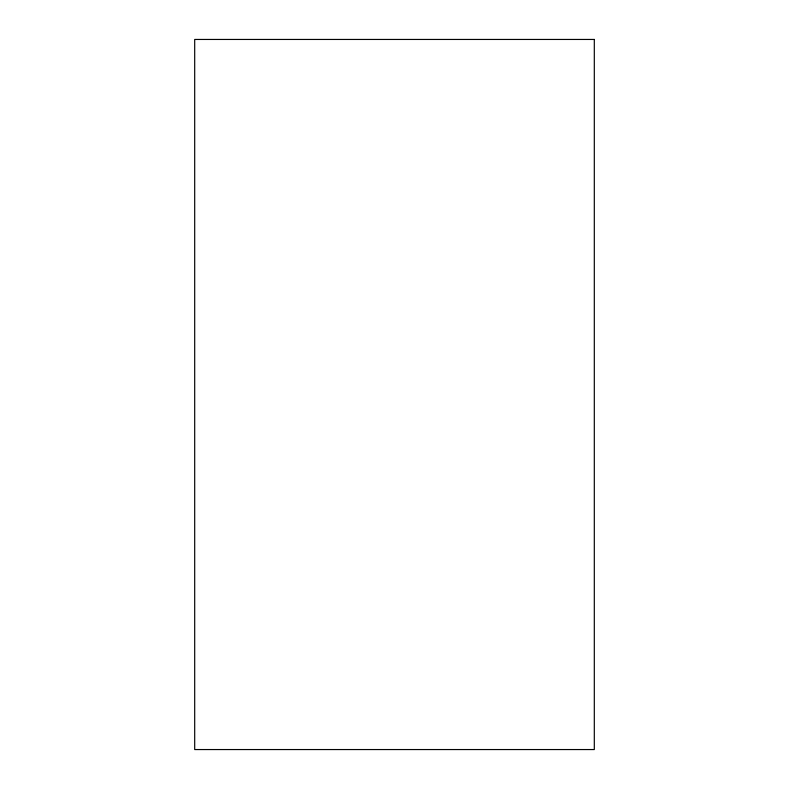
<?xml version="1.0" encoding="UTF-8"?>
<svg xmlns="http://www.w3.org/2000/svg" width="789" height="789" viewBox="0 0 789 789"><rect width="100%" height="100%" fill="white"/><g stroke="black" fill="none" stroke-linecap="round" stroke-linejoin="round"><path stroke-width="1.18" d="M594.304 39.45L194.696 39.45L194.696 749.55L594.304 749.55L594.304 39.45"/></g></svg>
